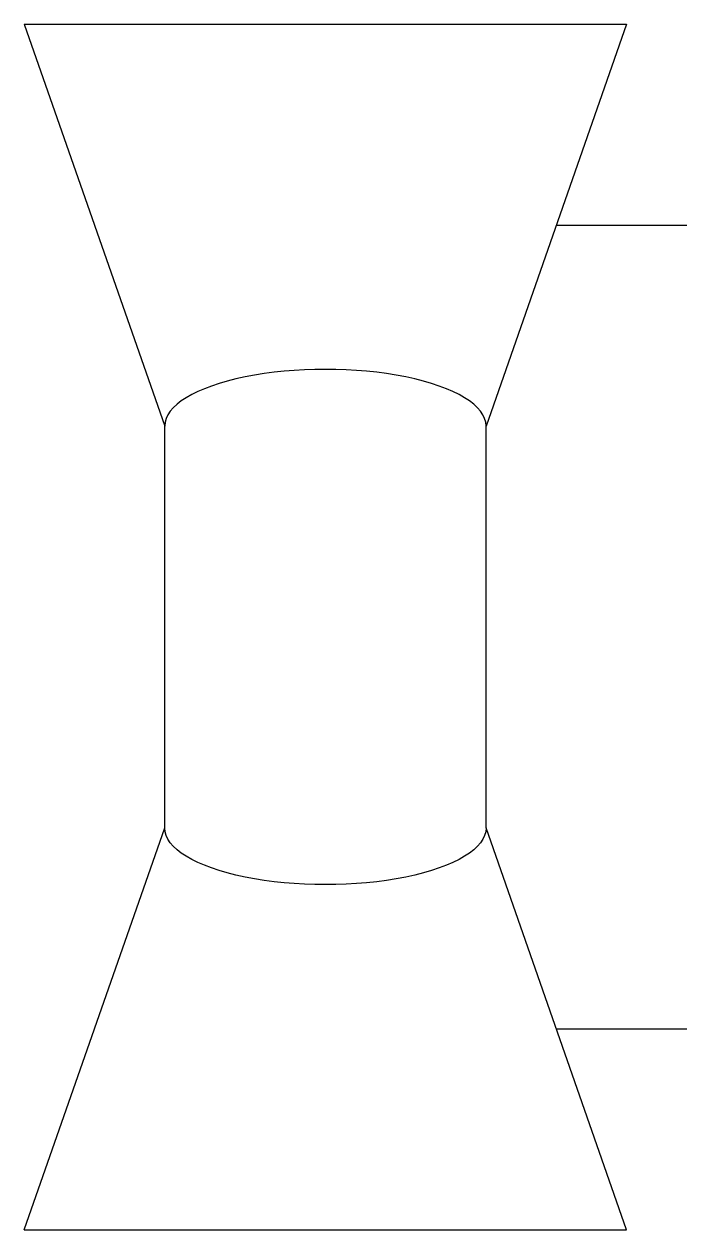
# Model space of a CAD drawing. Header units: millimetres. Extents: x -75 to 90, y -150 to 150.
import ezdxf

# ---------------------------------------------------------------- set-up
doc = ezdxf.new("R2010")
doc.units = ezdxf.units.MM

msp = doc.modelspace()

# ---------------------------------------------------------------- linework, layer by layer
at = {"color": 0, "linetype": 'ByBlock', "lineweight": -2}
for p, q in [((-75, 150), (75, 150)), ((-75, 150), (-40, 50)), ((75, 150), (40, 50)), ((57.5, 100), (90, 100)), ((-40, -50), (-40, 50)), ((40, -50), (40, 50)), ((-75, -150), (-40, -50)), ((75, -150), (40, -50)), ((57.5, -100), (90, -100)), ((-75, -150), (75, -150))]:
    msp.add_line(p, q, dxfattribs=at)
msp.add_ellipse((0, 50), major_axis=(40, 0), ratio=0.35252, start_param=0, end_param=3.141593, dxfattribs=at)
at = {"color": 0, "linetype": 'ByBlock', "lineweight": -2, "extrusion": (0, 0, -1)}
msp.add_ellipse((0, -50), major_axis=(40, 0), ratio=0.35252, start_param=0, end_param=3.141593, dxfattribs=at)

doc.saveas('drawing.dxf')
